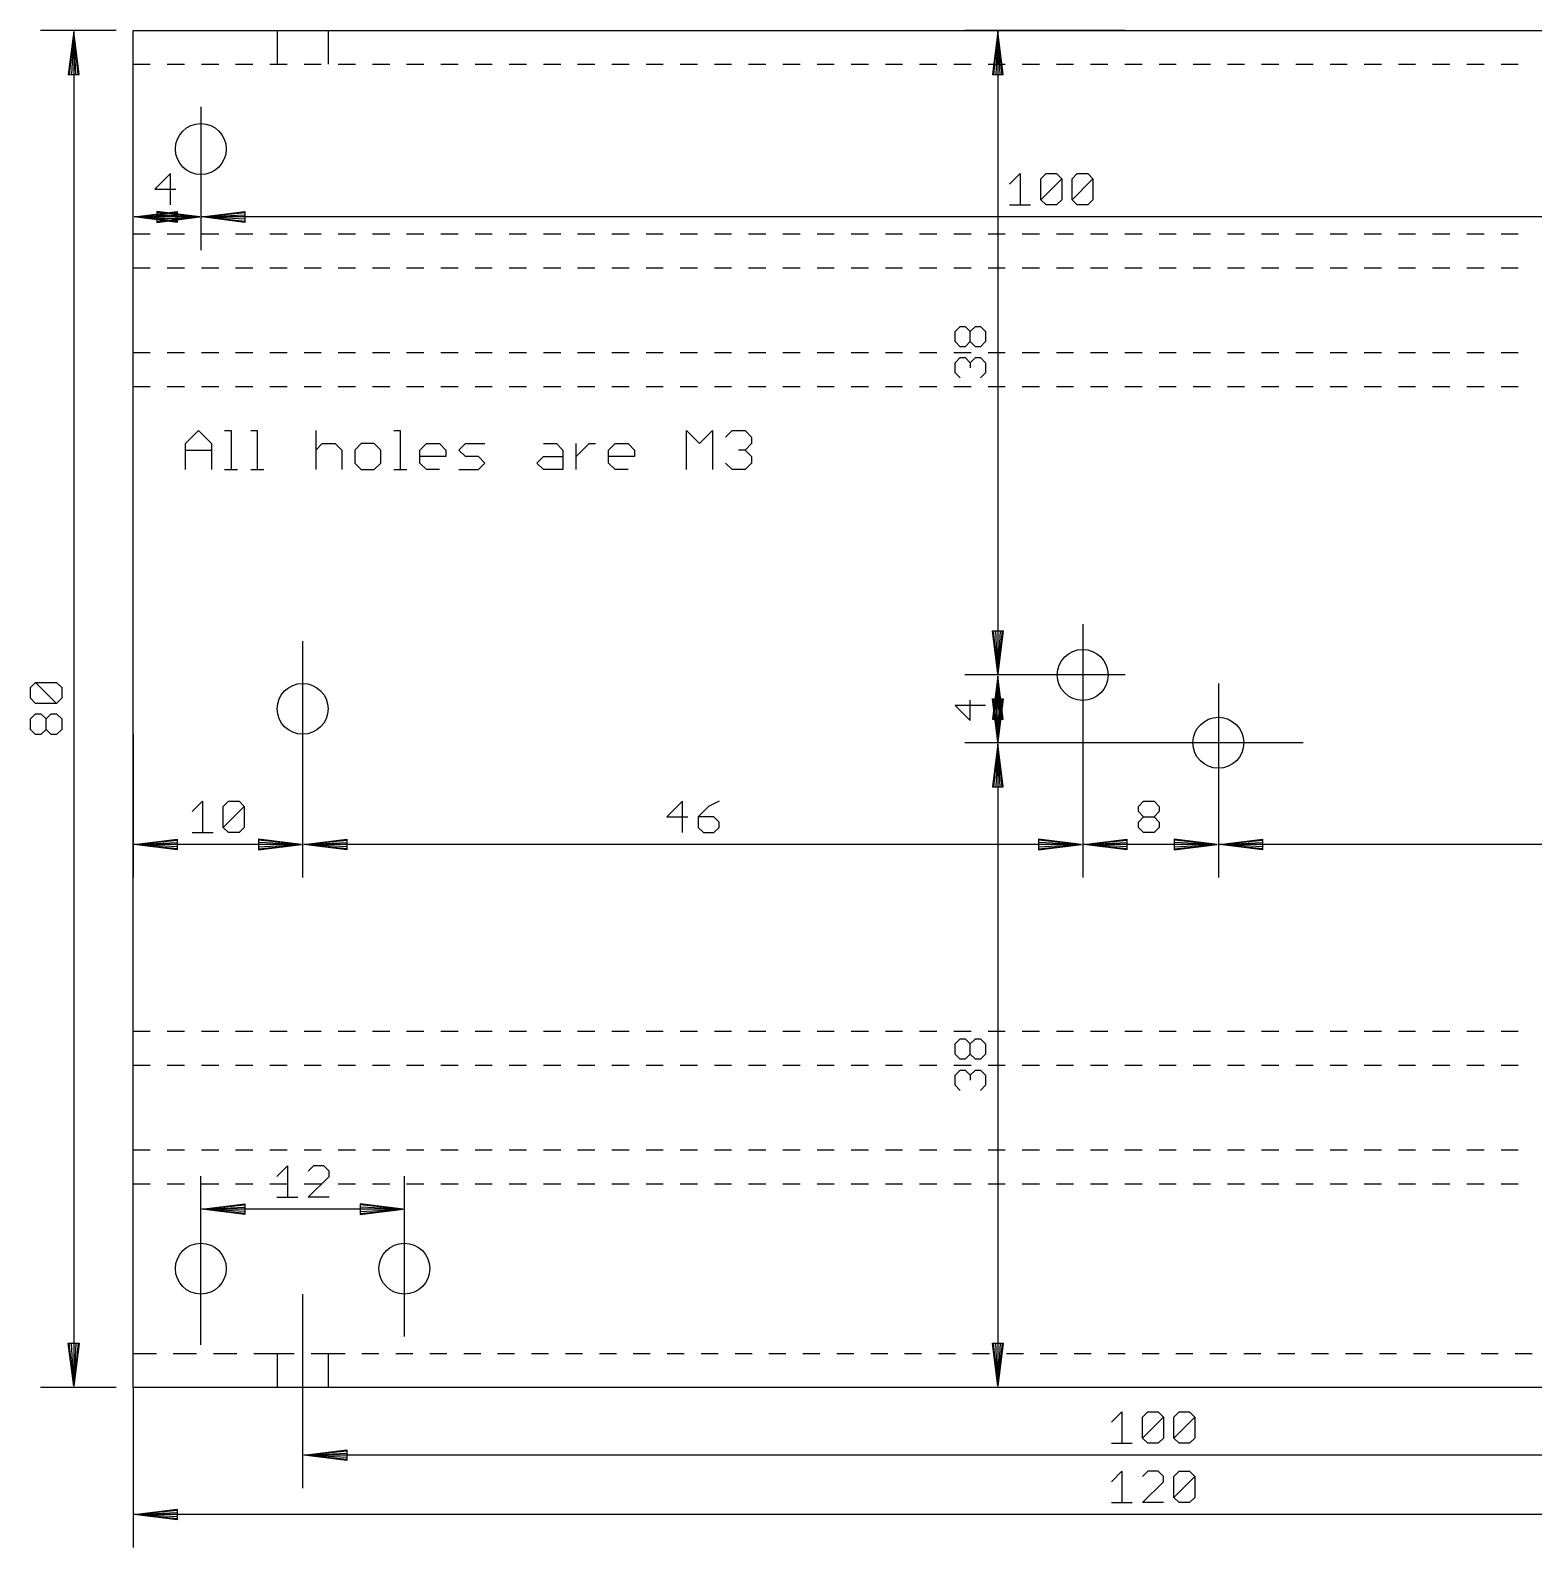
# Model space of a CAD drawing. Extents: x -7 to 596, y -21 to 445.
# Drawn here: x 313.9 to 402.6, y 177.1 to 266.5 of the extents above; entities that cross this region are included whole.
import ezdxf

# ---------------------------------------------------------------- set-up
doc = ezdxf.new("R2010")
doc.units = 0
doc.layers.add('20', color=7, linetype='CONTINUOUS')
doc.layers.add('47', color=2, linetype='CONTINUOUS')

msp = doc.modelspace()

# ---------------------------------------------------------------- linework, layer by layer
at = {"layer": '20'}
for p, q in [((320, 264.5), (320, 266.5)), ((320, 266.5), (440, 266.5)), ((328.5, 266.5), (328.5, 264.5)), ((331.5, 266.5), (331.5, 264.5)), ((320, 254.5), (320, 264.5)), ((320, 264.5), (321.0167, 264.5)), ((322.0167, 264.5), (323.0333, 264.5)), ((324.0333, 264.5), (325.05, 264.5)), ((326.05, 264.5), (327.0667, 264.5)), ((328.0667, 264.5), (329.0833, 264.5)), ((330.0833, 264.5), (331.1, 264.5)), ((332.1, 264.5), (333.1167, 264.5)), ((334.1167, 264.5), (335.1333, 264.5)), ((336.1333, 264.5), (337.15, 264.5)), ((338.15, 264.5), (339.1667, 264.5)), ((340.1667, 264.5), (341.1833, 264.5)), ((342.1833, 264.5), (343.2, 264.5)), ((344.2, 264.5), (345.2167, 264.5)), ((346.2167, 264.5), (347.2333, 264.5)), ((348.2333, 264.5), (349.25, 264.5)), ((350.25, 264.5), (351.2667, 264.5)), ((352.2667, 264.5), (353.2833, 264.5)), ((354.2833, 264.5), (355.3, 264.5)), ((356.3, 264.5), (357.3167, 264.5)), ((358.3167, 264.5), (359.3333, 264.5)), ((360.3333, 264.5), (361.35, 264.5)), ((362.35, 264.5), (363.3667, 264.5)), ((364.3667, 264.5), (365.3833, 264.5)), ((366.3833, 264.5), (367.4, 264.5)), ((368.4, 264.5), (369.4167, 264.5)), ((370.4167, 264.5), (371.4333, 264.5)), ((372.4333, 264.5), (373.45, 264.5)), ((374.45, 264.5), (375.4667, 264.5)), ((376.4667, 264.5), (377.4833, 264.5)), ((378.4833, 264.5), (379.5, 264.5)), ((380.5, 264.5), (381.5167, 264.5)), ((382.5167, 264.5), (383.5333, 264.5)), ((384.5333, 264.5), (385.55, 264.5)), ((386.55, 264.5), (387.5667, 264.5)), ((388.5667, 264.5), (389.5833, 264.5)), ((390.5833, 264.5), (391.6, 264.5)), ((392.6, 264.5), (393.6167, 264.5)), ((394.6167, 264.5), (395.6333, 264.5)), ((396.6333, 264.5), (397.65, 264.5)), ((398.65, 264.5), (399.6667, 264.5)), ((400.6667, 264.5), (401.6833, 264.5)), ((320, 252.5), (320, 254.5)), ((320, 254.5), (321.0167, 254.5)), ((322.0167, 254.5), (323.0333, 254.5)), ((324.0333, 254.5), (325.05, 254.5)), ((326.05, 254.5), (327.0667, 254.5)), ((328.0667, 254.5), (329.0833, 254.5)), ((330.0833, 254.5), (331.1, 254.5)), ((332.1, 254.5), (333.1167, 254.5)), ((334.1167, 254.5), (335.1333, 254.5)), ((336.1333, 254.5), (337.15, 254.5)), ((338.15, 254.5), (339.1667, 254.5)), ((340.1667, 254.5), (341.1833, 254.5)), ((342.1833, 254.5), (343.2, 254.5)), ((344.2, 254.5), (345.2167, 254.5)), ((346.2167, 254.5), (347.2333, 254.5)), ((348.2333, 254.5), (349.25, 254.5)), ((350.25, 254.5), (351.2667, 254.5)), ((352.2667, 254.5), (353.2833, 254.5)), ((354.2833, 254.5), (355.3, 254.5)), ((356.3, 254.5), (357.3167, 254.5)), ((358.3167, 254.5), (359.3333, 254.5)), ((360.3333, 254.5), (361.35, 254.5)), ((362.35, 254.5), (363.3667, 254.5)), ((364.3667, 254.5), (365.3833, 254.5)), ((366.3833, 254.5), (367.4, 254.5)), ((368.4, 254.5), (369.4167, 254.5)), ((370.4167, 254.5), (371.4333, 254.5)), ((372.4333, 254.5), (373.45, 254.5)), ((374.45, 254.5), (375.4667, 254.5)), ((376.4667, 254.5), (377.4833, 254.5)), ((378.4833, 254.5), (379.5, 254.5)), ((380.5, 254.5), (381.5167, 254.5)), ((382.5167, 254.5), (383.5333, 254.5)), ((384.5333, 254.5), (385.55, 254.5)), ((386.55, 254.5), (387.5667, 254.5)), ((388.5667, 254.5), (389.5833, 254.5)), ((390.5833, 254.5), (391.6, 254.5)), ((392.6, 254.5), (393.6167, 254.5)), ((394.6167, 254.5), (395.6333, 254.5)), ((396.6333, 254.5), (397.65, 254.5)), ((398.65, 254.5), (399.6667, 254.5)), ((400.6667, 254.5), (401.6833, 254.5)), ((320, 247.5), (320, 252.5)), ((320, 252.5), (321.0167, 252.5)), ((322.0167, 252.5), (323.0333, 252.5)), ((324.0333, 252.5), (325.05, 252.5)), ((326.05, 252.5), (327.0667, 252.5)), ((328.0667, 252.5), (329.0833, 252.5)), ((330.0833, 252.5), (331.1, 252.5)), ((332.1, 252.5), (333.1167, 252.5)), ((334.1167, 252.5), (335.1333, 252.5)), ((336.1333, 252.5), (337.15, 252.5)), ((338.15, 252.5), (339.1667, 252.5)), ((340.1667, 252.5), (341.1833, 252.5)), ((342.1833, 252.5), (343.2, 252.5)), ((344.2, 252.5), (345.2167, 252.5)), ((346.2167, 252.5), (347.2333, 252.5)), ((348.2333, 252.5), (349.25, 252.5)), ((350.25, 252.5), (351.2667, 252.5)), ((352.2667, 252.5), (353.2833, 252.5)), ((354.2833, 252.5), (355.3, 252.5)), ((356.3, 252.5), (357.3167, 252.5)), ((358.3167, 252.5), (359.3333, 252.5)), ((360.3333, 252.5), (361.35, 252.5)), ((362.35, 252.5), (363.3667, 252.5)), ((364.3667, 252.5), (365.3833, 252.5)), ((366.3833, 252.5), (367.4, 252.5)), ((368.4, 252.5), (369.4167, 252.5)), ((370.4167, 252.5), (371.4333, 252.5)), ((372.4333, 252.5), (373.45, 252.5)), ((374.45, 252.5), (375.4667, 252.5)), ((376.4667, 252.5), (377.4833, 252.5)), ((378.4833, 252.5), (379.5, 252.5)), ((380.5, 252.5), (381.5167, 252.5)), ((382.5167, 252.5), (383.5333, 252.5)), ((384.5333, 252.5), (385.55, 252.5)), ((386.55, 252.5), (387.5667, 252.5)), ((388.5667, 252.5), (389.5833, 252.5)), ((390.5833, 252.5), (391.6, 252.5)), ((392.6, 252.5), (393.6167, 252.5)), ((394.6167, 252.5), (395.6333, 252.5)), ((396.6333, 252.5), (397.65, 252.5)), ((398.65, 252.5), (399.6667, 252.5)), ((400.6667, 252.5), (401.6833, 252.5)), ((320, 245.5), (320, 247.5)), ((320, 247.5), (321.0167, 247.5)), ((322.0167, 247.5), (323.0333, 247.5)), ((324.0333, 247.5), (325.05, 247.5)), ((326.05, 247.5), (327.0667, 247.5)), ((328.0667, 247.5), (329.0833, 247.5)), ((330.0833, 247.5), (331.1, 247.5)), ((332.1, 247.5), (333.1167, 247.5)), ((334.1167, 247.5), (335.1333, 247.5)), ((336.1333, 247.5), (337.15, 247.5)), ((338.15, 247.5), (339.1667, 247.5)), ((340.1667, 247.5), (341.1833, 247.5)), ((342.1833, 247.5), (343.2, 247.5)), ((344.2, 247.5), (345.2167, 247.5)), ((346.2167, 247.5), (347.2333, 247.5)), ((348.2333, 247.5), (349.25, 247.5)), ((350.25, 247.5), (351.2667, 247.5)), ((352.2667, 247.5), (353.2833, 247.5)), ((354.2833, 247.5), (355.3, 247.5)), ((356.3, 247.5), (357.3167, 247.5)), ((358.3167, 247.5), (359.3333, 247.5)), ((360.3333, 247.5), (361.35, 247.5)), ((362.35, 247.5), (363.3667, 247.5)), ((364.3667, 247.5), (365.3833, 247.5)), ((366.3833, 247.5), (367.4, 247.5)), ((368.4, 247.5), (369.4167, 247.5)), ((370.4167, 247.5), (371.4333, 247.5)), ((372.4333, 247.5), (373.45, 247.5)), ((374.45, 247.5), (375.4667, 247.5)), ((376.4667, 247.5), (377.4833, 247.5)), ((378.4833, 247.5), (379.5, 247.5)), ((380.5, 247.5), (381.5167, 247.5)), ((382.5167, 247.5), (383.5333, 247.5)), ((384.5333, 247.5), (385.55, 247.5)), ((386.55, 247.5), (387.5667, 247.5)), ((388.5667, 247.5), (389.5833, 247.5)), ((390.5833, 247.5), (391.6, 247.5)), ((392.6, 247.5), (393.6167, 247.5)), ((394.6167, 247.5), (395.6333, 247.5)), ((396.6333, 247.5), (397.65, 247.5)), ((398.65, 247.5), (399.6667, 247.5)), ((400.6667, 247.5), (401.6833, 247.5)), ((320, 207.5), (320, 245.5)), ((320, 245.5), (321.0167, 245.5)), ((322.0167, 245.5), (323.0333, 245.5)), ((324.0333, 245.5), (325.05, 245.5)), ((326.05, 245.5), (327.0667, 245.5)), ((328.0667, 245.5), (329.0833, 245.5)), ((330.0833, 245.5), (331.1, 245.5)), ((332.1, 245.5), (333.1167, 245.5)), ((334.1167, 245.5), (335.1333, 245.5)), ((336.1333, 245.5), (337.15, 245.5)), ((338.15, 245.5), (339.1667, 245.5)), ((340.1667, 245.5), (341.1833, 245.5)), ((342.1833, 245.5), (343.2, 245.5)), ((344.2, 245.5), (345.2167, 245.5)), ((346.2167, 245.5), (347.2333, 245.5)), ((348.2333, 245.5), (349.25, 245.5)), ((350.25, 245.5), (351.2667, 245.5)), ((352.2667, 245.5), (353.2833, 245.5)), ((354.2833, 245.5), (355.3, 245.5)), ((356.3, 245.5), (357.3167, 245.5)), ((358.3167, 245.5), (359.3333, 245.5)), ((360.3333, 245.5), (361.35, 245.5)), ((362.35, 245.5), (363.3667, 245.5)), ((364.3667, 245.5), (365.3833, 245.5)), ((366.3833, 245.5), (367.4, 245.5)), ((368.4, 245.5), (369.4167, 245.5)), ((370.4167, 245.5), (371.4333, 245.5)), ((372.4333, 245.5), (373.45, 245.5)), ((374.45, 245.5), (375.4667, 245.5)), ((376.4667, 245.5), (377.4833, 245.5)), ((378.4833, 245.5), (379.5, 245.5)), ((380.5, 245.5), (381.5167, 245.5)), ((382.5167, 245.5), (383.5333, 245.5)), ((384.5333, 245.5), (385.55, 245.5)), ((386.55, 245.5), (387.5667, 245.5)), ((388.5667, 245.5), (389.5833, 245.5)), ((390.5833, 245.5), (391.6, 245.5)), ((392.6, 245.5), (393.6167, 245.5)), ((394.6167, 245.5), (395.6333, 245.5)), ((396.6333, 245.5), (397.65, 245.5)), ((398.65, 245.5), (399.6667, 245.5)), ((400.6667, 245.5), (401.6833, 245.5)), ((320, 205.5), (320, 207.5)), ((320, 207.5), (321.0167, 207.5)), ((322.0167, 207.5), (323.0333, 207.5)), ((324.0333, 207.5), (325.05, 207.5)), ((326.05, 207.5), (327.0667, 207.5)), ((328.0667, 207.5), (329.0833, 207.5)), ((330.0833, 207.5), (331.1, 207.5)), ((332.1, 207.5), (333.1167, 207.5)), ((334.1167, 207.5), (335.1333, 207.5)), ((336.1333, 207.5), (337.15, 207.5)), ((338.15, 207.5), (339.1667, 207.5)), ((340.1667, 207.5), (341.1833, 207.5)), ((342.1833, 207.5), (343.2, 207.5)), ((344.2, 207.5), (345.2167, 207.5)), ((346.2167, 207.5), (347.2333, 207.5)), ((348.2333, 207.5), (349.25, 207.5)), ((350.25, 207.5), (351.2667, 207.5)), ((352.2667, 207.5), (353.2833, 207.5)), ((354.2833, 207.5), (355.3, 207.5)), ((356.3, 207.5), (357.3167, 207.5)), ((358.3167, 207.5), (359.3333, 207.5)), ((360.3333, 207.5), (361.35, 207.5)), ((362.35, 207.5), (363.3667, 207.5)), ((364.3667, 207.5), (365.3833, 207.5)), ((366.3833, 207.5), (367.4, 207.5)), ((368.4, 207.5), (369.4167, 207.5)), ((370.4167, 207.5), (371.4333, 207.5)), ((372.4333, 207.5), (373.45, 207.5)), ((374.45, 207.5), (375.4667, 207.5)), ((376.4667, 207.5), (377.4833, 207.5)), ((378.4833, 207.5), (379.5, 207.5)), ((380.5, 207.5), (381.5167, 207.5)), ((382.5167, 207.5), (383.5333, 207.5)), ((384.5333, 207.5), (385.55, 207.5)), ((386.55, 207.5), (387.5667, 207.5)), ((388.5667, 207.5), (389.5833, 207.5)), ((390.5833, 207.5), (391.6, 207.5)), ((392.6, 207.5), (393.6167, 207.5)), ((394.6167, 207.5), (395.6333, 207.5)), ((396.6333, 207.5), (397.65, 207.5)), ((398.65, 207.5), (399.6667, 207.5)), ((400.6667, 207.5), (401.6833, 207.5)), ((320, 200.5), (320, 205.5)), ((320, 205.5), (321.0167, 205.5)), ((322.0167, 205.5), (323.0333, 205.5)), ((324.0333, 205.5), (325.05, 205.5)), ((326.05, 205.5), (327.0667, 205.5)), ((328.0667, 205.5), (329.0833, 205.5)), ((330.0833, 205.5), (331.1, 205.5)), ((332.1, 205.5), (333.1167, 205.5)), ((334.1167, 205.5), (335.1333, 205.5)), ((336.1333, 205.5), (337.15, 205.5)), ((338.15, 205.5), (339.1667, 205.5)), ((340.1667, 205.5), (341.1833, 205.5)), ((342.1833, 205.5), (343.2, 205.5)), ((344.2, 205.5), (345.2167, 205.5)), ((346.2167, 205.5), (347.2333, 205.5)), ((348.2333, 205.5), (349.25, 205.5)), ((350.25, 205.5), (351.2667, 205.5)), ((352.2667, 205.5), (353.2833, 205.5)), ((354.2833, 205.5), (355.3, 205.5)), ((356.3, 205.5), (357.3167, 205.5)), ((358.3167, 205.5), (359.3333, 205.5)), ((360.3333, 205.5), (361.35, 205.5)), ((362.35, 205.5), (363.3667, 205.5)), ((364.3667, 205.5), (365.3833, 205.5)), ((366.3833, 205.5), (367.4, 205.5)), ((368.4, 205.5), (369.4167, 205.5)), ((370.4167, 205.5), (371.4333, 205.5)), ((372.4333, 205.5), (373.45, 205.5)), ((374.45, 205.5), (375.4667, 205.5)), ((376.4667, 205.5), (377.4833, 205.5)), ((378.4833, 205.5), (379.5, 205.5)), ((380.5, 205.5), (381.5167, 205.5)), ((382.5167, 205.5), (383.5333, 205.5)), ((384.5333, 205.5), (385.55, 205.5)), ((386.55, 205.5), (387.5667, 205.5)), ((388.5667, 205.5), (389.5833, 205.5)), ((390.5833, 205.5), (391.6, 205.5)), ((392.6, 205.5), (393.6167, 205.5)), ((394.6167, 205.5), (395.6333, 205.5)), ((396.6333, 205.5), (397.65, 205.5)), ((398.65, 205.5), (399.6667, 205.5)), ((400.6667, 205.5), (401.6833, 205.5)), ((320, 198.5), (320, 200.5)), ((320, 200.5), (321.0167, 200.5)), ((322.0167, 200.5), (323.0333, 200.5)), ((324.0333, 200.5), (325.05, 200.5)), ((326.05, 200.5), (327.0667, 200.5)), ((328.0667, 200.5), (329.0833, 200.5)), ((330.0833, 200.5), (331.1, 200.5)), ((332.1, 200.5), (333.1167, 200.5)), ((334.1167, 200.5), (335.1333, 200.5)), ((336.1333, 200.5), (337.15, 200.5)), ((338.15, 200.5), (339.1667, 200.5)), ((340.1667, 200.5), (341.1833, 200.5)), ((342.1833, 200.5), (343.2, 200.5)), ((344.2, 200.5), (345.2167, 200.5)), ((346.2167, 200.5), (347.2333, 200.5)), ((348.2333, 200.5), (349.25, 200.5)), ((350.25, 200.5), (351.2667, 200.5)), ((352.2667, 200.5), (353.2833, 200.5)), ((354.2833, 200.5), (355.3, 200.5)), ((356.3, 200.5), (357.3167, 200.5)), ((358.3167, 200.5), (359.3333, 200.5)), ((360.3333, 200.5), (361.35, 200.5)), ((362.35, 200.5), (363.3667, 200.5)), ((364.3667, 200.5), (365.3833, 200.5)), ((366.3833, 200.5), (367.4, 200.5)), ((368.4, 200.5), (369.4167, 200.5)), ((370.4167, 200.5), (371.4333, 200.5)), ((372.4333, 200.5), (373.45, 200.5)), ((374.45, 200.5), (375.4667, 200.5)), ((376.4667, 200.5), (377.4833, 200.5)), ((378.4833, 200.5), (379.5, 200.5)), ((380.5, 200.5), (381.5167, 200.5)), ((382.5167, 200.5), (383.5333, 200.5)), ((384.5333, 200.5), (385.55, 200.5)), ((386.55, 200.5), (387.5667, 200.5)), ((388.5667, 200.5), (389.5833, 200.5)), ((390.5833, 200.5), (391.6, 200.5)), ((392.6, 200.5), (393.6167, 200.5)), ((394.6167, 200.5), (395.6333, 200.5)), ((396.6333, 200.5), (397.65, 200.5)), ((398.65, 200.5), (399.6667, 200.5)), ((400.6667, 200.5), (401.6833, 200.5)), ((320, 188.5), (320, 198.5)), ((320, 198.5), (321.0167, 198.5)), ((322.0167, 198.5), (323.0333, 198.5)), ((324.0333, 198.5), (325.05, 198.5)), ((326.05, 198.5), (327.0667, 198.5)), ((328.0667, 198.5), (329.0833, 198.5)), ((330.0833, 198.5), (331.1, 198.5)), ((332.1, 198.5), (333.1167, 198.5)), ((334.1167, 198.5), (335.1333, 198.5)), ((336.1333, 198.5), (337.15, 198.5)), ((338.15, 198.5), (339.1667, 198.5)), ((340.1667, 198.5), (341.1833, 198.5)), ((342.1833, 198.5), (343.2, 198.5)), ((344.2, 198.5), (345.2167, 198.5)), ((346.2167, 198.5), (347.2333, 198.5)), ((348.2333, 198.5), (349.25, 198.5)), ((350.25, 198.5), (351.2667, 198.5)), ((352.2667, 198.5), (353.2833, 198.5)), ((354.2833, 198.5), (355.3, 198.5)), ((356.3, 198.5), (357.3167, 198.5)), ((358.3167, 198.5), (359.3333, 198.5)), ((360.3333, 198.5), (361.35, 198.5)), ((362.35, 198.5), (363.3667, 198.5)), ((364.3667, 198.5), (365.3833, 198.5)), ((366.3833, 198.5), (367.4, 198.5)), ((368.4, 198.5), (369.4167, 198.5)), ((370.4167, 198.5), (371.4333, 198.5)), ((372.4333, 198.5), (373.45, 198.5)), ((374.45, 198.5), (375.4667, 198.5)), ((376.4667, 198.5), (377.4833, 198.5)), ((378.4833, 198.5), (379.5, 198.5)), ((380.5, 198.5), (381.5167, 198.5)), ((382.5167, 198.5), (383.5333, 198.5)), ((384.5333, 198.5), (385.55, 198.5)), ((386.55, 198.5), (387.5667, 198.5)), ((388.5667, 198.5), (389.5833, 198.5)), ((390.5833, 198.5), (391.6, 198.5)), ((392.6, 198.5), (393.6167, 198.5)), ((394.6167, 198.5), (395.6333, 198.5)), ((396.6333, 198.5), (397.65, 198.5)), ((398.65, 198.5), (399.6667, 198.5)), ((400.6667, 198.5), (401.6833, 198.5)), ((320, 186.5), (320, 188.5)), ((320, 188.5), (321.375, 188.5)), ((322.375, 188.5), (323.75, 188.5)), ((324.75, 188.5), (326.125, 188.5)), ((327.125, 188.5), (328.5, 188.5)), ((328.5, 188.5), (329.5, 188.5)), ((328.5, 188.5), (328.5, 186.5)), ((330.5, 188.5), (331.5, 188.5)), ((331.5, 188.5), (332.5, 188.5)), ((331.5, 188.5), (331.5, 186.5)), ((333.5, 188.5), (334.5, 188.5)), ((335.5, 188.5), (336.5, 188.5)), ((337.5, 188.5), (338.5, 188.5)), ((339.5, 188.5), (340.5, 188.5)), ((341.5, 188.5), (342.5, 188.5)), ((343.5, 188.5), (344.5, 188.5)), ((345.5, 188.5), (346.5, 188.5)), ((347.5, 188.5), (348.5, 188.5)), ((349.5, 188.5), (350.5, 188.5)), ((351.5, 188.5), (352.5, 188.5)), ((353.5, 188.5), (354.5, 188.5)), ((355.5, 188.5), (356.5, 188.5)), ((357.5, 188.5), (358.5, 188.5)), ((359.5, 188.5), (360.5, 188.5)), ((361.5, 188.5), (362.5, 188.5)), ((363.5, 188.5), (364.5, 188.5)), ((365.5, 188.5), (366.5, 188.5)), ((367.5, 188.5), (368.5, 188.5)), ((369.5, 188.5), (370.5, 188.5)), ((371.5, 188.5), (372.5, 188.5)), ((373.5, 188.5), (374.5, 188.5)), ((375.5, 188.5), (376.5, 188.5)), ((377.5, 188.5), (378.5, 188.5)), ((379.5, 188.5), (380.5, 188.5)), ((381.5, 188.5), (382.5, 188.5)), ((383.5, 188.5), (384.5, 188.5)), ((385.5, 188.5), (386.5, 188.5)), ((387.5, 188.5), (388.5, 188.5)), ((389.5, 188.5), (390.5, 188.5)), ((391.5, 188.5), (392.5, 188.5)), ((393.5, 188.5), (394.5, 188.5)), ((395.5, 188.5), (396.5, 188.5)), ((397.5, 188.5), (398.5, 188.5)), ((399.5, 188.5), (400.5, 188.5)), ((401.5, 188.5), (402.5, 188.5)), ((328.5, 186.5), (320, 186.5)), ((331.5, 186.5), (328.5, 186.5)), ((428.5, 186.5), (331.5, 186.5))]:
    msp.add_line(p, q, dxfattribs=at)
for centre in [(324, 259.5), (376, 228.5), (330, 226.5), (384, 224.5), (324, 193.5), (336, 193.5)]:
    msp.add_circle(centre, 1.5, dxfattribs=at)
at = {"layer": '47'}
for p, q in [((319, 266.5), (314.55, 266.5)), ((316.5, 266.435), (316.1808, 263.9)), ((316.5, 266.435), (316.24, 263.9)), ((316.5, 266.435), (316.37, 263.9)), ((316.5, 266.435), (316.5, 186.565)), ((316.8192, 263.9), (316.5, 266.435)), ((316.63, 263.9), (316.5, 266.435)), ((316.76, 263.9), (316.5, 266.435)), ((378.5, 266.5), (369.05, 266.5)), ((371, 266.435), (370.6808, 263.9)), ((371, 266.435), (370.74, 263.9)), ((371, 266.435), (370.87, 263.9)), ((371, 266.435), (371, 228.565)), ((371.3192, 263.9), (371, 266.435)), ((371.13, 263.9), (371, 266.435)), ((371.26, 263.9), (371, 266.435)), ((316.1808, 263.9), (316.8192, 263.9)), ((370.6808, 263.9), (371.3192, 263.9)), ((324, 262), (324, 253.55)), ((322.2064, 258.0554), (321.2818, 257.1308)), ((322.2064, 256.2062), (322.2064, 258.0554)), ((371.6885, 257.439), (372.3049, 258.0554)), ((372.3049, 258.0554), (372.3049, 256.2062)), ((373.5301, 257.7472), (373.8383, 258.0554)), ((373.5301, 256.5144), (373.5301, 257.7472)), ((373.5301, 256.5144), (374.7629, 257.7472)), ((373.8383, 258.0554), (374.4547, 258.0554)), ((374.4547, 258.0554), (374.7629, 257.7472)), ((374.7629, 257.7472), (374.7629, 256.5144)), ((375.3717, 257.7472), (375.6799, 258.0554)), ((375.3717, 256.5144), (375.3717, 257.7472)), ((375.3717, 256.5144), (376.6045, 257.7472)), ((375.6799, 258.0554), (376.2963, 258.0554)), ((376.2963, 258.0554), (376.6045, 257.7472)), ((376.6045, 257.7472), (376.6045, 256.5144)), ((321.2818, 257.1308), (322.5146, 257.1308)), ((371.6885, 256.2062), (372.9213, 256.2062)), ((373.8383, 256.2062), (373.5301, 256.5144)), ((374.4547, 256.2062), (373.8383, 256.2062)), ((374.7629, 256.5144), (374.4547, 256.2062)), ((375.6799, 256.2062), (375.3717, 256.5144)), ((376.2963, 256.2062), (375.6799, 256.2062)), ((376.6045, 256.5144), (376.2963, 256.2062)), ((320, 255.5), (320, 255.5)), ((320.065, 255.5), (322.6, 255.8192)), ((320.065, 255.5), (322.6, 255.76)), ((320.065, 255.5), (322.6, 255.63)), ((323.935, 255.5), (320.065, 255.5)), ((322.6, 255.1808), (320.065, 255.5)), ((322.6, 255.37), (320.065, 255.5)), ((322.6, 255.24), (320.065, 255.5)), ((323.935, 255.5), (321.4, 255.8192)), ((321.4, 255.8192), (321.4, 255.1808)), ((323.935, 255.5), (321.4, 255.76)), ((323.935, 255.5), (321.4, 255.63)), ((321.4, 255.1808), (323.935, 255.5)), ((321.4, 255.37), (323.935, 255.5)), ((321.4, 255.24), (323.935, 255.5)), ((322.6, 255.8192), (322.6, 255.1808)), ((324, 255.5), (324, 255.5)), ((324.065, 255.5), (326.6, 255.8192)), ((324.065, 255.5), (326.6, 255.76)), ((324.065, 255.5), (326.6, 255.63)), ((423.935, 255.5), (324.065, 255.5)), ((326.6, 255.1808), (324.065, 255.5)), ((326.6, 255.37), (324.065, 255.5)), ((326.6, 255.24), (324.065, 255.5)), ((326.6, 255.8192), (326.6, 255.1808)), ((368.4701, 248.7491), (368.7698, 249.0488)), ((368.4701, 248.1496), (368.4701, 248.7491)), ((368.7698, 249.0488), (369.0695, 249.0488)), ((369.0695, 249.0488), (369.3692, 248.7491)), ((369.3692, 248.7491), (369.669, 249.0488)), ((369.3692, 248.1496), (369.3692, 248.7491)), ((369.669, 249.0488), (369.9687, 249.0488)), ((369.9687, 249.0488), (370.2684, 248.7491)), ((370.2684, 248.7491), (370.2684, 248.1496)), ((368.7698, 247.8499), (368.4701, 248.1496)), ((369.0695, 247.8499), (368.7698, 247.8499)), ((369.3692, 248.1496), (369.0695, 247.8499)), ((369.669, 247.8499), (369.3692, 248.1496)), ((369.9687, 247.8499), (369.669, 247.8499)), ((370.2684, 248.1496), (369.9687, 247.8499)), ((368.4701, 246.9075), (368.7698, 247.2072)), ((368.4701, 246.3081), (368.4701, 246.9075)), ((368.7698, 247.2072), (369.0695, 247.2072)), ((369.0695, 247.2072), (369.3692, 246.9075)), ((369.3692, 246.9075), (369.669, 247.2072)), ((369.3692, 246.9075), (369.3692, 246.6078)), ((369.669, 247.2072), (369.9687, 247.2072)), ((369.9687, 247.2072), (370.2684, 246.9075)), ((370.2684, 246.9075), (370.2684, 246.3081)), ((368.7698, 246.0083), (368.4701, 246.3081)), ((370.2684, 246.3081), (369.9687, 246.0083)), ((323.1016, 242.1341), (323.8679, 242.9004)), ((323.8679, 242.9004), (324.6341, 242.1341)), ((325.4036, 242.9004), (325.7867, 242.9004)), ((325.7867, 242.9004), (325.7867, 240.6016)), ((326.9382, 242.9004), (327.3213, 242.9004)), ((327.3213, 242.9004), (327.3213, 240.6016)), ((330.7748, 242.9004), (330.7748, 240.6016)), ((335.3788, 242.9004), (335.7619, 242.9004)), ((335.7619, 242.9004), (335.7619, 240.6016)), ((352.6435, 240.6016), (352.6435, 242.9004)), ((352.6435, 242.9004), (353.4097, 242.1341)), ((353.4097, 242.1341), (354.176, 242.9004)), ((354.176, 242.9004), (354.176, 240.6016)), ((354.9455, 242.5172), (355.3286, 242.9004)), ((355.3286, 242.9004), (356.0948, 242.9004)), ((356.0948, 242.9004), (356.478, 242.5172)), ((356.478, 242.5172), (356.478, 242.1341)), ((323.1016, 240.6016), (323.1016, 242.1341)), ((323.1016, 241.751), (324.6341, 241.751)), ((324.6341, 242.1341), (324.6341, 240.6016)), ((330.7748, 241.751), (331.1579, 242.1341)), ((331.1579, 242.1341), (331.9242, 242.1341)), ((331.9242, 242.1341), (332.3073, 241.751)), ((332.3073, 241.751), (332.3073, 240.6016)), ((333.4599, 242.1341), (333.0768, 241.751)), ((333.0768, 241.751), (333.0768, 240.9847)), ((334.2262, 242.1341), (333.4599, 242.1341)), ((334.6093, 241.751), (334.2262, 242.1341)), ((334.6093, 240.9847), (334.6093, 241.751)), ((336.9134, 241.751), (337.2965, 242.1341)), ((336.9134, 240.9847), (336.9134, 241.751)), ((337.2965, 242.1341), (338.0628, 242.1341)), ((338.0628, 242.1341), (338.4459, 241.751)), ((338.4459, 241.751), (338.4459, 241.3679)), ((339.2154, 241.751), (339.5985, 242.1341)), ((339.5985, 241.3679), (339.2154, 241.751)), ((339.5985, 242.1341), (340.7479, 242.1341)), ((344.2024, 242.1341), (344.9687, 242.1341)), ((344.9687, 242.1341), (345.3518, 241.751)), ((345.3518, 241.751), (345.3518, 240.6016)), ((346.1213, 240.6016), (346.1213, 242.1341)), ((346.1213, 241.3679), (346.8875, 242.1341)), ((346.8875, 242.1341), (347.2706, 242.1341)), ((348.0396, 241.751), (348.4227, 242.1341)), ((348.0396, 240.9847), (348.0396, 241.751)), ((348.4227, 242.1341), (349.1889, 242.1341)), ((349.1889, 242.1341), (349.5721, 241.751)), ((349.5721, 241.751), (349.5721, 241.3679)), ((356.0948, 241.751), (355.7117, 241.751)), ((356.478, 242.1341), (356.0948, 241.751)), ((356.0948, 241.751), (356.478, 241.3679)), ((333.0768, 240.9847), (333.4599, 240.6016)), ((334.2262, 240.6016), (334.6093, 240.9847)), ((338.4459, 241.3679), (336.9134, 241.3679)), ((337.2965, 240.6016), (336.9134, 240.9847)), ((340.3647, 241.3679), (339.5985, 241.3679)), ((340.7479, 240.9847), (340.3647, 241.3679)), ((340.3647, 240.6016), (340.7479, 240.9847)), ((343.8193, 240.9847), (344.2024, 241.3679)), ((344.2024, 240.6016), (343.8193, 240.9847)), ((344.2024, 241.3679), (345.3518, 241.3679)), ((349.5721, 241.3679), (348.0396, 241.3679)), ((348.4227, 240.6016), (348.0396, 240.9847)), ((355.3286, 240.6016), (354.9455, 240.9847)), ((356.478, 240.9847), (356.0948, 240.6016)), ((356.478, 241.3679), (356.478, 240.9847)), ((325.4036, 240.6016), (326.1698, 240.6016)), ((326.9382, 240.6016), (327.7045, 240.6016)), ((333.4599, 240.6016), (334.2262, 240.6016)), ((335.3788, 240.6016), (336.145, 240.6016)), ((338.0628, 240.6016), (337.2965, 240.6016)), ((339.2154, 240.6016), (340.3647, 240.6016)), ((345.3518, 240.6016), (344.2024, 240.6016)), ((349.1889, 240.6016), (348.4227, 240.6016)), ((356.0948, 240.6016), (355.3286, 240.6016)), ((371, 228.565), (370.6808, 231.1)), ((370.6808, 231.1), (371.3192, 231.1)), ((371, 228.565), (370.74, 231.1)), ((371, 228.565), (370.87, 231.1)), ((371.3192, 231.1), (371, 228.565)), ((371.13, 231.1), (371, 228.565)), ((371.26, 231.1), (371, 228.565)), ((376, 231.5), (376, 216.55)), ((330, 230.5), (330, 216.55)), ((378.5, 228.5), (369.05, 228.5)), ((374, 228.5), (369.05, 228.5)), ((371, 228.435), (370.6808, 225.9)), ((371, 228.435), (370.74, 225.9)), ((371, 228.435), (370.87, 225.9)), ((371, 228.435), (371, 224.565)), ((371.3192, 225.9), (371, 228.435)), ((371.13, 225.9), (371, 228.435)), ((371.26, 225.9), (371, 228.435)), ((313.9446, 227.7491), (314.2528, 228.0573)), ((313.9446, 227.1327), (313.9446, 227.7491)), ((314.2528, 228.0573), (315.4856, 228.0573)), ((315.4856, 226.8245), (314.2528, 228.0573)), ((315.4856, 228.0573), (315.7938, 227.7491)), ((315.7938, 227.7491), (315.7938, 227.1327)), ((384, 228), (384, 216.55)), ((314.2528, 226.8245), (313.9446, 227.1327)), ((315.4856, 226.8245), (314.2528, 226.8245)), ((315.7938, 227.1327), (315.4856, 226.8245)), ((370.2684, 226.7064), (368.4701, 226.7064)), ((368.4701, 226.7064), (369.3692, 225.8072)), ((369.3692, 225.8072), (369.3692, 227.0061)), ((371, 224.565), (370.6808, 227.1)), ((370.6808, 227.1), (371.3192, 227.1)), ((371, 224.565), (370.74, 227.1)), ((371, 224.565), (370.87, 227.1)), ((371.3192, 227.1), (371, 224.565)), ((371.13, 227.1), (371, 224.565)), ((371.26, 227.1), (371, 224.565)), ((313.9446, 225.9075), (314.2528, 226.2157)), ((313.9446, 225.2911), (313.9446, 225.9075)), ((314.2528, 226.2157), (314.561, 226.2157)), ((314.561, 226.2157), (314.8692, 225.9075)), ((314.8692, 225.9075), (315.1774, 226.2157)), ((314.8692, 225.2911), (314.8692, 225.9075)), ((315.1774, 226.2157), (315.4856, 226.2157)), ((315.4856, 226.2157), (315.7938, 225.9075)), ((315.7938, 225.9075), (315.7938, 225.2911)), ((370.6808, 225.9), (371.3192, 225.9)), ((314.2528, 224.9829), (313.9446, 225.2911)), ((314.561, 224.9829), (314.2528, 224.9829)), ((314.8692, 225.2911), (314.561, 224.9829)), ((315.1774, 224.9829), (314.8692, 225.2911)), ((315.4856, 224.9829), (315.1774, 224.9829)), ((315.7938, 225.2911), (315.4856, 224.9829)), ((320, 225), (320, 216.55)), ((330, 225), (330, 216.55)), ((376, 225), (376, 216.55)), ((384, 225), (384, 216.55)), ((389, 224.5), (369.05, 224.5)), ((378.5, 224.5), (369.05, 224.5)), ((371, 224.435), (370.6808, 221.9)), ((371, 224.435), (370.74, 221.9)), ((371, 224.435), (370.87, 221.9)), ((371, 224.435), (371, 186.565)), ((371.3192, 221.9), (371, 224.435)), ((371.13, 221.9), (371, 224.435)), ((371.26, 221.9), (371, 224.435)), ((370.6808, 221.9), (371.3192, 221.9)), ((323.4829, 220.439), (324.0993, 221.0554)), ((324.0993, 221.0554), (324.0993, 219.2062)), ((325.3245, 220.7472), (325.6327, 221.0554)), ((325.6327, 221.0554), (326.2491, 221.0554)), ((326.2491, 221.0554), (326.5573, 220.7472)), ((352.4075, 221.0554), (351.4829, 220.1308)), ((352.4075, 219.2062), (352.4075, 221.0554)), ((354.5573, 221.0554), (353.9409, 220.7472)), ((379.2818, 220.7472), (379.59, 221.0554)), ((379.59, 221.0554), (380.2064, 221.0554)), ((380.2064, 221.0554), (380.5146, 220.7472)), ((325.3245, 219.5144), (325.3245, 220.7472)), ((325.3245, 219.5144), (326.5573, 220.7472)), ((326.5573, 220.7472), (326.5573, 219.5144)), ((351.4829, 220.1308), (352.7157, 220.1308)), ((353.9409, 220.7472), (353.3245, 220.1308)), ((353.3245, 220.1308), (353.3245, 219.5144)), ((354.2491, 220.1308), (353.3245, 220.1308)), ((354.5573, 219.8226), (354.2491, 220.1308)), ((379.2818, 220.439), (379.2818, 220.7472)), ((379.59, 220.1308), (379.2818, 220.439)), ((379.2818, 219.8226), (379.59, 220.1308)), ((379.59, 220.1308), (380.2064, 220.1308)), ((380.5146, 220.439), (380.2064, 220.1308)), ((380.2064, 220.1308), (380.5146, 219.8226)), ((380.5146, 220.7472), (380.5146, 220.439)), ((323.4829, 219.2062), (324.7157, 219.2062)), ((325.6327, 219.2062), (325.3245, 219.5144)), ((326.2491, 219.2062), (325.6327, 219.2062)), ((326.5573, 219.5144), (326.2491, 219.2062)), ((353.3245, 219.5144), (353.6327, 219.2062)), ((353.6327, 219.2062), (354.2491, 219.2062)), ((354.2491, 219.2062), (354.5573, 219.5144)), ((354.5573, 219.5144), (354.5573, 219.8226)), ((379.2818, 219.5144), (379.2818, 219.8226)), ((379.59, 219.2062), (379.2818, 219.5144)), ((380.2064, 219.2062), (379.59, 219.2062)), ((380.5146, 219.5144), (380.2064, 219.2062)), ((380.5146, 219.8226), (380.5146, 219.5144)), ((320.065, 218.5), (322.6, 218.8192)), ((320.065, 218.5), (322.6, 218.76)), ((320.065, 218.5), (322.6, 218.63)), ((329.935, 218.5), (320.065, 218.5)), ((322.6, 218.1808), (320.065, 218.5)), ((322.6, 218.37), (320.065, 218.5)), ((322.6, 218.24), (320.065, 218.5)), ((322.6, 218.8192), (322.6, 218.1808)), ((329.935, 218.5), (327.4, 218.8192)), ((327.4, 218.8192), (327.4, 218.1808)), ((329.935, 218.5), (327.4, 218.76)), ((329.935, 218.5), (327.4, 218.63)), ((327.4, 218.1808), (329.935, 218.5)), ((327.4, 218.37), (329.935, 218.5)), ((327.4, 218.24), (329.935, 218.5)), ((330.065, 218.5), (332.6, 218.8192)), ((330.065, 218.5), (332.6, 218.76)), ((330.065, 218.5), (332.6, 218.63)), ((375.935, 218.5), (330.065, 218.5)), ((332.6, 218.1808), (330.065, 218.5)), ((332.6, 218.37), (330.065, 218.5)), ((332.6, 218.24), (330.065, 218.5)), ((332.6, 218.8192), (332.6, 218.1808)), ((375.935, 218.5), (373.4, 218.8192)), ((373.4, 218.8192), (373.4, 218.1808)), ((375.935, 218.5), (373.4, 218.76)), ((375.935, 218.5), (373.4, 218.63)), ((373.4, 218.1808), (375.935, 218.5)), ((373.4, 218.37), (375.935, 218.5)), ((373.4, 218.24), (375.935, 218.5)), ((376.065, 218.5), (378.6, 218.8192)), ((376.065, 218.5), (378.6, 218.76)), ((376.065, 218.5), (378.6, 218.63)), ((383.935, 218.5), (376.065, 218.5)), ((378.6, 218.1808), (376.065, 218.5)), ((378.6, 218.37), (376.065, 218.5)), ((378.6, 218.24), (376.065, 218.5)), ((378.6, 218.8192), (378.6, 218.1808)), ((383.935, 218.5), (381.4, 218.8192)), ((381.4, 218.8192), (381.4, 218.1808)), ((383.935, 218.5), (381.4, 218.76)), ((383.935, 218.5), (381.4, 218.63)), ((381.4, 218.1808), (383.935, 218.5)), ((381.4, 218.37), (383.935, 218.5)), ((381.4, 218.24), (383.935, 218.5)), ((384.065, 218.5), (386.6, 218.8192)), ((384.065, 218.5), (386.6, 218.76)), ((384.065, 218.5), (386.6, 218.63)), ((429.935, 218.5), (384.065, 218.5)), ((386.6, 218.1808), (384.065, 218.5)), ((386.6, 218.37), (384.065, 218.5)), ((386.6, 218.24), (384.065, 218.5)), ((386.6, 218.8192), (386.6, 218.1808)), ((368.4701, 206.7491), (368.7698, 207.0488)), ((368.4701, 206.1496), (368.4701, 206.7491)), ((368.7698, 207.0488), (369.0695, 207.0488)), ((369.0695, 207.0488), (369.3692, 206.7491)), ((369.3692, 206.7491), (369.669, 207.0488)), ((369.3692, 206.1496), (369.3692, 206.7491)), ((369.669, 207.0488), (369.9687, 207.0488)), ((369.9687, 207.0488), (370.2684, 206.7491)), ((370.2684, 206.7491), (370.2684, 206.1496)), ((368.7698, 205.8499), (368.4701, 206.1496)), ((369.0695, 205.8499), (368.7698, 205.8499)), ((369.3692, 206.1496), (369.0695, 205.8499)), ((369.669, 205.8499), (369.3692, 206.1496)), ((369.9687, 205.8499), (369.669, 205.8499)), ((370.2684, 206.1496), (369.9687, 205.8499)), ((368.4701, 204.9075), (368.7698, 205.2072)), ((368.4701, 204.3081), (368.4701, 204.9075)), ((368.7698, 205.2072), (369.0695, 205.2072)), ((369.0695, 205.2072), (369.3692, 204.9075)), ((369.3692, 204.9075), (369.669, 205.2072)), ((369.3692, 204.9075), (369.3692, 204.6078)), ((369.669, 205.2072), (369.9687, 205.2072)), ((369.9687, 205.2072), (370.2684, 204.9075)), ((370.2684, 204.9075), (370.2684, 204.3081)), ((368.7698, 204.0083), (368.4701, 204.3081)), ((370.2684, 204.3081), (369.9687, 204.0083)), ((328.4829, 198.939), (329.0993, 199.5554)), ((329.0993, 199.5554), (329.0993, 197.7062)), ((330.6327, 199.5554), (330.3245, 199.2472)), ((331.2491, 199.5554), (330.6327, 199.5554)), ((331.5573, 199.2472), (331.2491, 199.5554)), ((324, 189), (324, 198.95)), ((330.3245, 197.7062), (331.5573, 198.939)), ((331.5573, 198.939), (331.5573, 199.2472)), ((336, 189.5), (336, 198.95)), ((328.4829, 197.7062), (329.7157, 197.7062)), ((331.5573, 197.7062), (330.3245, 197.7062)), ((324.065, 197), (326.6, 197.3192)), ((324.065, 197), (326.6, 197.26)), ((324.065, 197), (326.6, 197.13)), ((335.935, 197), (324.065, 197)), ((326.6, 196.6808), (324.065, 197)), ((326.6, 196.87), (324.065, 197)), ((326.6, 196.74), (324.065, 197)), ((326.6, 197.3192), (326.6, 196.6808)), ((335.935, 197), (333.4, 197.3192)), ((333.4, 197.3192), (333.4, 196.6808)), ((335.935, 197), (333.4, 197.26)), ((335.935, 197), (333.4, 197.13)), ((333.4, 196.6808), (335.935, 197)), ((333.4, 196.87), (335.935, 197)), ((333.4, 196.74), (335.935, 197)), ((330, 192), (330, 180.55)), ((316.5, 186.565), (316.1808, 189.1)), ((316.1808, 189.1), (316.8192, 189.1)), ((316.5, 186.565), (316.24, 189.1)), ((316.5, 186.565), (316.37, 189.1)), ((316.8192, 189.1), (316.5, 186.565)), ((316.63, 189.1), (316.5, 186.565)), ((316.76, 189.1), (316.5, 186.565)), ((371, 186.565), (370.6808, 189.1)), ((370.6808, 189.1), (371.3192, 189.1)), ((371, 186.565), (370.74, 189.1)), ((371, 186.565), (370.87, 189.1)), ((371.3192, 189.1), (371, 186.565)), ((371.13, 189.1), (371, 186.565)), ((371.26, 189.1), (371, 186.565)), ((319, 186.5), (314.55, 186.5)), ((320, 186.5), (320, 177.05)), ((374, 186.5), (369.05, 186.5)), ((377.6885, 184.439), (378.3049, 185.0554)), ((378.3049, 185.0554), (378.3049, 183.2062)), ((379.5301, 184.7472), (379.8383, 185.0554)), ((379.5301, 183.5144), (379.5301, 184.7472)), ((379.5301, 183.5144), (380.7629, 184.7472)), ((379.8383, 185.0554), (380.4547, 185.0554)), ((380.4547, 185.0554), (380.7629, 184.7472)), ((380.7629, 184.7472), (380.7629, 183.5144)), ((381.3717, 184.7472), (381.6799, 185.0554)), ((381.3717, 183.5144), (381.3717, 184.7472)), ((381.3717, 183.5144), (382.6045, 184.7472)), ((381.6799, 185.0554), (382.2963, 185.0554)), ((382.2963, 185.0554), (382.6045, 184.7472)), ((382.6045, 184.7472), (382.6045, 183.5144)), ((379.8383, 183.2062), (379.5301, 183.5144)), ((380.7629, 183.5144), (380.4547, 183.2062)), ((381.6799, 183.2062), (381.3717, 183.5144)), ((382.6045, 183.5144), (382.2963, 183.2062)), ((330.065, 182.5), (332.6, 182.8192)), ((330.065, 182.5), (332.6, 182.76)), ((330.065, 182.5), (332.6, 182.63)), ((429.935, 182.5), (330.065, 182.5)), ((332.6, 182.1808), (330.065, 182.5)), ((332.6, 182.37), (330.065, 182.5)), ((332.6, 182.24), (330.065, 182.5)), ((332.6, 182.8192), (332.6, 182.1808)), ((377.6885, 183.2062), (378.9213, 183.2062)), ((380.4547, 183.2062), (379.8383, 183.2062)), ((382.2963, 183.2062), (381.6799, 183.2062)), ((377.6885, 180.939), (378.3049, 181.5554)), ((378.3049, 181.5554), (378.3049, 179.7062)), ((379.8383, 181.5554), (379.5301, 181.2472)), ((379.5301, 179.7062), (380.7629, 180.939)), ((380.4547, 181.5554), (379.8383, 181.5554)), ((380.7629, 181.2472), (380.4547, 181.5554)), ((380.7629, 180.939), (380.7629, 181.2472)), ((381.3717, 181.2472), (381.6799, 181.5554)), ((381.3717, 180.0144), (381.3717, 181.2472)), ((381.3717, 180.0144), (382.6045, 181.2472)), ((381.6799, 181.5554), (382.2963, 181.5554)), ((382.2963, 181.5554), (382.6045, 181.2472)), ((382.6045, 181.2472), (382.6045, 180.0144)), ((381.6799, 179.7062), (381.3717, 180.0144)), ((382.6045, 180.0144), (382.2963, 179.7062)), ((320.065, 179), (322.6, 179.3192)), ((320.065, 179), (322.6, 179.26)), ((320.065, 179), (322.6, 179.13)), ((439.935, 179), (320.065, 179)), ((322.6, 178.6808), (320.065, 179)), ((322.6, 178.87), (320.065, 179)), ((322.6, 178.74), (320.065, 179)), ((322.6, 179.3192), (322.6, 178.6808)), ((377.6885, 179.7062), (378.9213, 179.7062)), ((380.7629, 179.7062), (379.5301, 179.7062)), ((382.2963, 179.7062), (381.6799, 179.7062))]:
    msp.add_line(p, q, dxfattribs=at)

doc.saveas('drawing.dxf')
